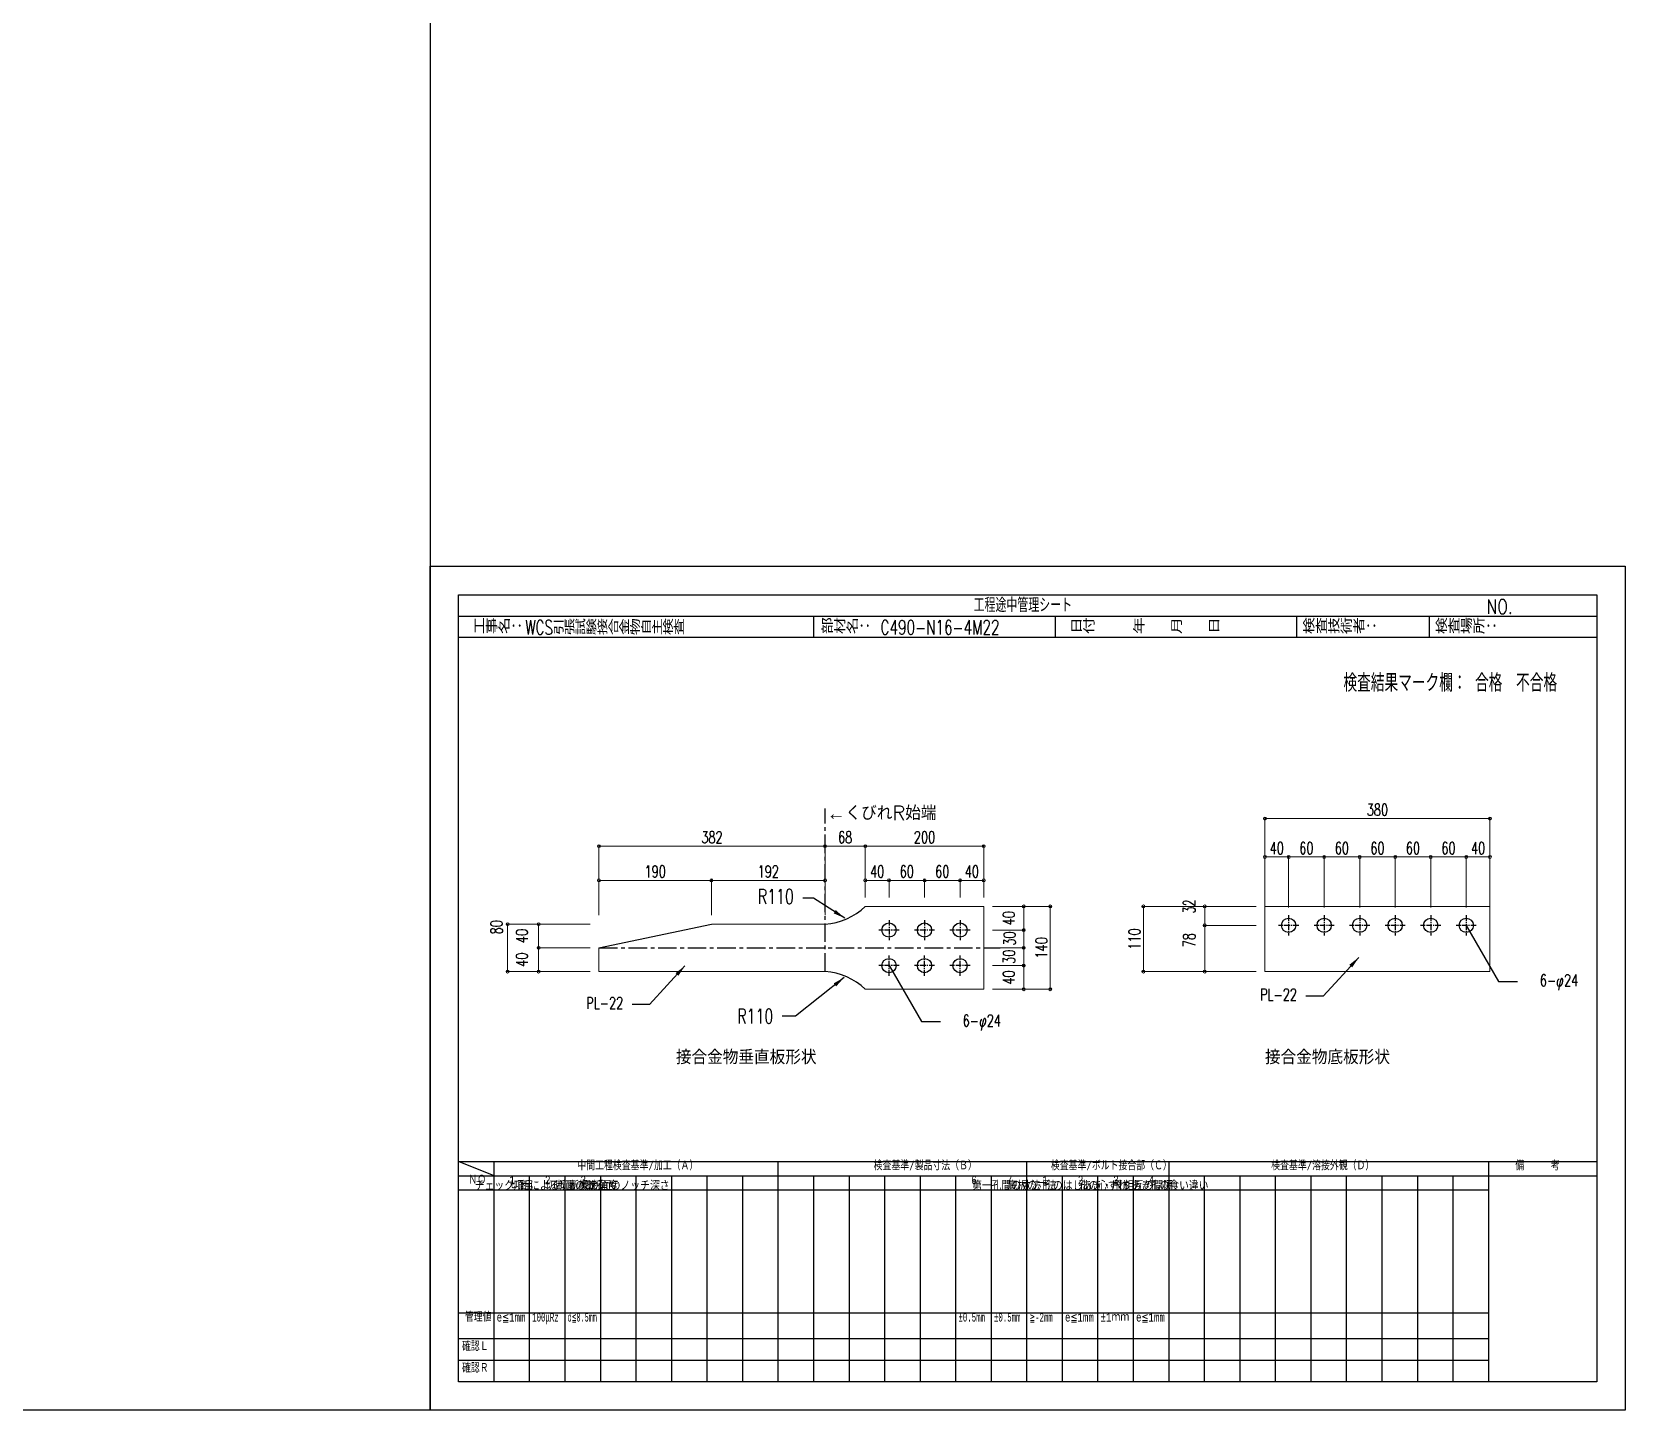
# Model space of a CAD drawing. Header units: millimetres. Extents: x 0 to 29624, y 0 to 14691.
# Drawn here: x 2691 to 5382, y 0 to 2328 of the extents above; entities that cross this region are included whole.
import ezdxf
from ezdxf.enums import TextEntityAlignment as Align

# ---------------------------------------------------------------- set-up
doc = ezdxf.new("R2010")
doc.units = ezdxf.units.MM
doc.header["$LTSCALE"] = 5
doc.linetypes.add('CENTER1', pattern=[10, 6.25, -1.25, 1.25, -1.25])
doc.linetypes.add('JIS_08_50', pattern=[53, 50, -1.125, 0.75, -1.125])
doc.layers.get('0').update_dxf_attribs({"color": 255})
doc.layers.get('DEFPOINTS').update_dxf_attribs({"color": 255})
for name, color, linetype in [('CENTER', 2, 'JIS_08_50'), ('LAYER6', 7, 'Continuous'), ('寸法', 4, 'Continuous'), ('文字', 7, 'Continuous'), ('金物', 142, 'Continuous')]:
    doc.layers.add(name, color=color, linetype=linetype)
doc.styles.add('DLSTANDARD1', font='monotxt.shx', dxfattribs={"width": 0.6, "bigfont": 'extfont'})
doc.styles.add('KANJI', font='simplex.shx', dxfattribs={"width": 0.7, "bigfont": 'extfont2.shx'})
doc.styles.get("Standard").update_dxf_attribs({"font": 'simplex.shx', "width": 0.7, "height": 2.5, "bigfont": '@extfont2.shx'})
doc.styles.add('SUNPOU', font='simplex.shx', dxfattribs={"width": 0.7, "bigfont": 'extfont2.shx'})
doc.styles.add('TATEGAKI', font='txt', dxfattribs={"bigfont": 'bigfont.shx'})
doc.dimstyles.new('コピー(2) - Standard', dxfattribs={"dimtxt": 25, "dimasz": 20, "dimexe": 0.18, "dimexo": 0.0625, "dimgap": 15, "dimtad": 1, "dimdec": 0, "dimzin": 0, "dimdsep": 46, "dimtxsty": 'Standard', "dimblk": 'DOTSMALL', "dimcen": 0.09, "dimadec": 0, "dimazin": 0, "dimtfac": 1, "dimtdec": 0, "dimtofl": 0, "dimtmove": 0, "dimatfit": 3, "dimfxl": 0, "dimtolj": 1, "dimtzin": 0, "dimarcsym": 0})
doc.dimstyles.new('一般寸法-小さめ', dxfattribs={"dimscale": 10, "dimtxt": 2, "dimasz": 0.5, "dimexe": 0.125, "dimexo": 1.5, "dimgap": 0.5, "dimtad": 1, "dimtxsty": 'KANJI', "dimblk": 'ORIGIN', "dimcen": 0, "dimclrd": 256, "dimclre": 256, "dimclrt": 256, "dimadec": 0, "dimazin": 0, "dimtfac": 1, "dimtmove": 2, "dimatfit": 2, "dimfxl": 0, "dimtolj": 2, "dimlwd": 5, "dimlwe": 5, "dimarcsym": 0})

# ---------------------------------------------------------------- blocks, each defined once
blk = doc.blocks.new('_Origin')
at = {"color": 0, "linetype": 'ByBlock', "lineweight": -2}
blk.add_line((0, 0), (-1, 0), dxfattribs=at)
blk.add_circle((0, 0), 0.5, dxfattribs=at)
blk = doc.blocks.new('*D752')
at = {"layer": 'DEFPOINTS', "color": 0}
for p in [(4031, 952.8), (3649, 821), (4031, 821)]:
    blk.add_point(p, dxfattribs=at)
at = {"layer": '寸法', "lineweight": 5}
for p, q in [((3649, 836), (3649, 954)), ((3654, 952.8), (4026, 952.8)), ((4031, 836), (4031, 954))]:
    blk.add_line(p, q, dxfattribs=at)
at = {"layer": '寸法', "lineweight": 5, "xscale": 5, "yscale": 5, "zscale": 5, "rotation": 180}
blk.add_blockref('_Origin', (3649, 952.8), dxfattribs=at)
at = {"layer": '寸法', "lineweight": 5, "xscale": 5, "yscale": 5, "zscale": 5}
blk.add_blockref('_Origin', (4031, 952.8), dxfattribs=at)
at = {"layer": '寸法', "linetype": 'Continuous', "insert": (3840, 967.8), "char_height": 20, "attachment_point": 5, "style": 'KANJI'}
blk.add_mtext('\\A2;382', dxfattribs=at)
blk = doc.blocks.new('*D753')
at = {"layer": 'DEFPOINTS', "color": 0}
for p in [(4031, 952.8), (4099, 852.5), (4031, 821)]:
    blk.add_point(p, dxfattribs=at)
at = {"layer": '寸法', "lineweight": 5}
for p, q in [((4031, 836), (4031, 954)), ((4094, 952.8), (4036, 952.8)), ((4099, 867.5), (4099, 954))]:
    blk.add_line(p, q, dxfattribs=at)
at = {"layer": '寸法', "lineweight": 5, "xscale": 5, "yscale": 5, "zscale": 5, "rotation": 180}
blk.add_blockref('_Origin', (4031, 952.8), dxfattribs=at)
at = {"layer": '寸法', "lineweight": 5, "xscale": 5, "yscale": 5, "zscale": 5}
blk.add_blockref('_Origin', (4099, 952.8), dxfattribs=at)
at = {"layer": '寸法', "linetype": 'Continuous', "insert": (4065, 967.8), "char_height": 20, "attachment_point": 5, "style": 'KANJI'}
blk.add_mtext('\\A2;68', dxfattribs=at)
blk = doc.blocks.new('*D754')
at = {"layer": 'DEFPOINTS', "color": 0}
for p in [(4299, 851), (4411.4, 851), (4299, 711)]:
    blk.add_point(p, dxfattribs=at)
at = {"layer": '寸法', "lineweight": 5}
for p, q in [((4314, 851), (4412.7, 851)), ((4411.4, 716), (4411.4, 846)), ((4314, 711), (4412.7, 711))]:
    blk.add_line(p, q, dxfattribs=at)
at = {"layer": '寸法', "lineweight": 5, "xscale": 5, "yscale": 5, "zscale": 5}
for p, rotation in [((4411.4, 851), 90), ((4411.4, 711), 270)]:
    blk.add_blockref('_Origin', p, dxfattribs=dict(at, rotation=rotation))
at = {"layer": '寸法', "linetype": 'Continuous', "insert": (4396.4, 781), "char_height": 20, "attachment_point": 5, "rotation": 90, "style": 'KANJI'}
blk.add_mtext('\\A2;140', dxfattribs=at)
blk = doc.blocks.new('*D755')
at = {"layer": 'DEFPOINTS', "color": 0}
for p in [(3494.8, 821), (3649, 821), (3649, 741)]:
    blk.add_point(p, dxfattribs=at)
at = {"layer": '寸法', "lineweight": 5}
for p, q in [((3634, 821), (3493.5, 821)), ((3494.8, 746), (3494.8, 816)), ((3634, 741), (3493.5, 741))]:
    blk.add_line(p, q, dxfattribs=at)
at = {"layer": '寸法', "lineweight": 5, "xscale": 5, "yscale": 5, "zscale": 5}
for p, rotation in [((3494.8, 821), 90), ((3494.8, 741), 270)]:
    blk.add_blockref('_Origin', p, dxfattribs=dict(at, rotation=rotation))
at = {"layer": '寸法', "linetype": 'Continuous', "insert": (3475.9, 815.8), "char_height": 20, "attachment_point": 5, "rotation": 90, "style": 'KANJI'}
blk.add_mtext('\\A2;80', dxfattribs=at)
blk = doc.blocks.new('*D756')
at = {"layer": 'DEFPOINTS', "color": 0}
for p in [(4299, 952.8), (4099, 852.5), (4299, 851)]:
    blk.add_point(p, dxfattribs=at)
at = {"layer": '寸法', "lineweight": 5}
for p, q in [((4099, 867.5), (4099, 954)), ((4104, 952.8), (4294, 952.8)), ((4299, 866), (4299, 954))]:
    blk.add_line(p, q, dxfattribs=at)
at = {"layer": '寸法', "lineweight": 5, "xscale": 5, "yscale": 5, "zscale": 5, "rotation": 180}
blk.add_blockref('_Origin', (4099, 952.8), dxfattribs=at)
at = {"layer": '寸法', "lineweight": 5, "xscale": 5, "yscale": 5, "zscale": 5}
blk.add_blockref('_Origin', (4299, 952.8), dxfattribs=at)
at = {"layer": '寸法', "linetype": 'Continuous', "insert": (4199, 967.8), "char_height": 20, "attachment_point": 5, "style": 'KANJI'}
blk.add_mtext('\\A2;200', dxfattribs=at)
blk = doc.blocks.new('*D757')
at = {"layer": 'DEFPOINTS', "color": 0}
for p in [(4299, 851), (4299, 811), (4366.7, 811)]:
    blk.add_point(p, dxfattribs=at)
at = {"layer": '寸法', "lineweight": 5}
for p, q in [((4314, 851), (4367.9, 851)), ((4366.7, 846), (4366.7, 816)), ((4314, 811), (4367.9, 811))]:
    blk.add_line(p, q, dxfattribs=at)
at = {"layer": '寸法', "lineweight": 5, "xscale": 5, "yscale": 5, "zscale": 5}
for p, rotation in [((4366.7, 851), 90), ((4366.7, 811), 270)]:
    blk.add_blockref('_Origin', p, dxfattribs=dict(at, rotation=rotation))
at = {"layer": '寸法', "linetype": 'Continuous', "insert": (4341.2, 831), "char_height": 20, "attachment_point": 5, "rotation": 90, "style": 'KANJI'}
blk.add_mtext('\\A2;40', dxfattribs=at)
blk = doc.blocks.new('*D758')
at = {"layer": 'DEFPOINTS', "color": 0}
for p in [(4299, 751), (4299, 711), (4366.7, 711)]:
    blk.add_point(p, dxfattribs=at)
at = {"layer": '寸法', "lineweight": 5}
for p, q in [((4314, 751), (4367.9, 751)), ((4366.7, 746), (4366.7, 716)), ((4314, 711), (4367.9, 711))]:
    blk.add_line(p, q, dxfattribs=at)
at = {"layer": '寸法', "lineweight": 5, "xscale": 5, "yscale": 5, "zscale": 5}
for p, rotation in [((4366.7, 751), 90), ((4366.7, 711), 270)]:
    blk.add_blockref('_Origin', p, dxfattribs=dict(at, rotation=rotation))
at = {"layer": '寸法', "linetype": 'Continuous', "insert": (4341.2, 731), "char_height": 20, "attachment_point": 5, "rotation": 90, "style": 'KANJI'}
blk.add_mtext('\\A2;40', dxfattribs=at)
blk = doc.blocks.new('*D759')
at = {"layer": 'DEFPOINTS', "color": 0}
for p in [(3547.2, 781), (3649, 781), (3649, 741)]:
    blk.add_point(p, dxfattribs=at)
at = {"layer": '寸法', "lineweight": 5}
for p, q in [((3634, 781), (3545.9, 781)), ((3547.2, 746), (3547.2, 776)), ((3634, 741), (3545.9, 741))]:
    blk.add_line(p, q, dxfattribs=at)
at = {"layer": '寸法', "lineweight": 5, "xscale": 5, "yscale": 5, "zscale": 5}
for p, rotation in [((3547.2, 781), 90), ((3547.2, 741), 270)]:
    blk.add_blockref('_Origin', p, dxfattribs=dict(at, rotation=rotation))
at = {"layer": '寸法', "linetype": 'Continuous', "insert": (3519, 761), "char_height": 20, "attachment_point": 5, "rotation": 90, "style": 'KANJI'}
blk.add_mtext('\\A2;40', dxfattribs=at)
blk = doc.blocks.new('*D760')
at = {"layer": 'DEFPOINTS', "color": 0}
for p in [(3547.2, 821), (3649, 821), (3649, 781)]:
    blk.add_point(p, dxfattribs=at)
at = {"layer": '寸法', "lineweight": 5}
for p, q in [((3634, 821), (3545.9, 821)), ((3547.2, 786), (3547.2, 816)), ((3634, 781), (3545.9, 781))]:
    blk.add_line(p, q, dxfattribs=at)
at = {"layer": '寸法', "lineweight": 5, "xscale": 5, "yscale": 5, "zscale": 5}
for p, rotation in [((3547.2, 821), 90), ((3547.2, 781), 270)]:
    blk.add_blockref('_Origin', p, dxfattribs=dict(at, rotation=rotation))
at = {"layer": '寸法', "linetype": 'Continuous', "insert": (3519, 801), "char_height": 20, "attachment_point": 5, "rotation": 90, "style": 'KANJI'}
blk.add_mtext('\\A2;40', dxfattribs=at)
blk = doc.blocks.new('_DotSmall')
at = {"color": 0, "linetype": 'ByBlock', "const_width": 0.5}
blk.add_lwpolyline([(-0.0625, 0, 1), (0.0625, 0, 1)], format="xyb", close=True, dxfattribs=at)
blk = doc.blocks.new('*D761')
at = {"layer": 'DEFPOINTS', "color": 0}
for p in [(3839, 895), (3649, 821), (3839, 821)]:
    blk.add_point(p, dxfattribs=at)
at = {"layer": '寸法', "lineweight": 5}
for p, q in [((3649, 836), (3649, 896.3)), ((3654, 895), (3834, 895)), ((3839, 836), (3839, 896.3))]:
    blk.add_line(p, q, dxfattribs=at)
at = {"layer": '寸法', "lineweight": 5, "xscale": 5, "yscale": 5, "zscale": 5, "rotation": 180}
blk.add_blockref('_Origin', (3649, 895), dxfattribs=at)
at = {"layer": '寸法', "lineweight": 5, "xscale": 5, "yscale": 5, "zscale": 5}
blk.add_blockref('_Origin', (3839, 895), dxfattribs=at)
at = {"layer": '寸法', "linetype": 'Continuous', "insert": (3744, 910), "char_height": 20, "attachment_point": 5, "style": 'KANJI'}
blk.add_mtext('\\A2;190', dxfattribs=at)
blk = doc.blocks.new('*D762')
at = {"layer": 'DEFPOINTS', "color": 0}
for p in [(4031, 895), (3839, 821), (4031, 821)]:
    blk.add_point(p, dxfattribs=at)
at = {"layer": '寸法', "lineweight": 5}
for p, q in [((3839, 836), (3839, 896.3)), ((3844, 895), (4026, 895)), ((4031, 836), (4031, 896.3))]:
    blk.add_line(p, q, dxfattribs=at)
at = {"layer": '寸法', "lineweight": 5, "xscale": 5, "yscale": 5, "zscale": 5, "rotation": 180}
blk.add_blockref('_Origin', (3839, 895), dxfattribs=at)
at = {"layer": '寸法', "lineweight": 5, "xscale": 5, "yscale": 5, "zscale": 5}
blk.add_blockref('_Origin', (4031, 895), dxfattribs=at)
at = {"layer": '寸法', "linetype": 'Continuous', "insert": (3935, 910), "char_height": 20, "attachment_point": 5, "style": 'KANJI'}
blk.add_mtext('\\A2;192', dxfattribs=at)
blk = doc.blocks.new('*D763')
at = {"layer": 'DEFPOINTS', "color": 0}
for p in [(4139, 895), (4099, 851), (4139, 851)]:
    blk.add_point(p, dxfattribs=at)
at = {"layer": '寸法', "lineweight": 5}
for p, q in [((4099, 866), (4099, 896.3)), ((4104, 895), (4134, 895)), ((4139, 866), (4139, 896.3))]:
    blk.add_line(p, q, dxfattribs=at)
at = {"layer": '寸法', "lineweight": 5, "xscale": 5, "yscale": 5, "zscale": 5, "rotation": 180}
blk.add_blockref('_Origin', (4099, 895), dxfattribs=at)
at = {"layer": '寸法', "lineweight": 5, "xscale": 5, "yscale": 5, "zscale": 5}
blk.add_blockref('_Origin', (4139, 895), dxfattribs=at)
at = {"layer": '寸法', "linetype": 'Continuous', "insert": (4119, 910), "char_height": 20, "attachment_point": 5, "style": 'KANJI'}
blk.add_mtext('\\A2;40', dxfattribs=at)
blk = doc.blocks.new('*D764')
at = {"layer": 'DEFPOINTS', "color": 0}
for p in [(4259, 895), (4199, 851), (4259, 851)]:
    blk.add_point(p, dxfattribs=at)
at = {"layer": '寸法', "lineweight": 5}
for p, q in [((4199, 866), (4199, 896.3)), ((4204, 895), (4254, 895)), ((4259, 866), (4259, 896.3))]:
    blk.add_line(p, q, dxfattribs=at)
at = {"layer": '寸法', "lineweight": 5, "xscale": 5, "yscale": 5, "zscale": 5, "rotation": 180}
blk.add_blockref('_Origin', (4199, 895), dxfattribs=at)
at = {"layer": '寸法', "lineweight": 5, "xscale": 5, "yscale": 5, "zscale": 5}
blk.add_blockref('_Origin', (4259, 895), dxfattribs=at)
at = {"layer": '寸法', "linetype": 'Continuous', "insert": (4229, 910), "char_height": 20, "attachment_point": 5, "style": 'KANJI'}
blk.add_mtext('\\A2;60', dxfattribs=at)
blk = doc.blocks.new('*D765')
at = {"layer": 'DEFPOINTS', "color": 0}
for p in [(4199, 895), (4139, 851), (4199, 851)]:
    blk.add_point(p, dxfattribs=at)
at = {"layer": '寸法', "lineweight": 5}
for p, q in [((4139, 866), (4139, 896.3)), ((4144, 895), (4194, 895)), ((4199, 866), (4199, 896.3))]:
    blk.add_line(p, q, dxfattribs=at)
at = {"layer": '寸法', "lineweight": 5, "xscale": 5, "yscale": 5, "zscale": 5, "rotation": 180}
blk.add_blockref('_Origin', (4139, 895), dxfattribs=at)
at = {"layer": '寸法', "lineweight": 5, "xscale": 5, "yscale": 5, "zscale": 5}
blk.add_blockref('_Origin', (4199, 895), dxfattribs=at)
at = {"layer": '寸法', "linetype": 'Continuous', "insert": (4169, 910), "char_height": 20, "attachment_point": 5, "style": 'KANJI'}
blk.add_mtext('\\A2;60', dxfattribs=at)
blk = doc.blocks.new('*D766')
at = {"layer": 'DEFPOINTS', "color": 0}
for p in [(4299, 895), (4259, 851), (4299, 851)]:
    blk.add_point(p, dxfattribs=at)
at = {"layer": '寸法', "lineweight": 5}
for p, q in [((4259, 866), (4259, 896.3)), ((4264, 895), (4294, 895)), ((4299, 866), (4299, 896.3))]:
    blk.add_line(p, q, dxfattribs=at)
at = {"layer": '寸法', "lineweight": 5, "xscale": 5, "yscale": 5, "zscale": 5, "rotation": 180}
blk.add_blockref('_Origin', (4259, 895), dxfattribs=at)
at = {"layer": '寸法', "lineweight": 5, "xscale": 5, "yscale": 5, "zscale": 5}
blk.add_blockref('_Origin', (4299, 895), dxfattribs=at)
at = {"layer": '寸法', "linetype": 'Continuous', "insert": (4279, 910), "char_height": 20, "attachment_point": 5, "style": 'KANJI'}
blk.add_mtext('\\A2;40', dxfattribs=at)
blk = doc.blocks.new('*D767')
at = {"layer": 'DEFPOINTS', "color": 0}
for p in [(4299, 811), (4299, 781), (4366.7, 781)]:
    blk.add_point(p, dxfattribs=at)
at = {"layer": '寸法', "lineweight": 5}
for p, q in [((4314, 811), (4367.9, 811)), ((4314, 781), (4367.9, 781)), ((4366.7, 806), (4366.7, 786))]:
    blk.add_line(p, q, dxfattribs=at)
at = {"layer": '寸法', "lineweight": 5, "xscale": 5, "yscale": 5, "zscale": 5}
for p, rotation in [((4366.7, 811), 90), ((4366.7, 781), 270)]:
    blk.add_blockref('_Origin', p, dxfattribs=dict(at, rotation=rotation))
at = {"layer": '寸法', "linetype": 'Continuous', "insert": (4342.7, 796.8), "char_height": 20, "attachment_point": 5, "rotation": 90, "style": 'KANJI'}
blk.add_mtext('\\A2;30', dxfattribs=at)
blk = doc.blocks.new('*D768')
at = {"layer": 'DEFPOINTS', "color": 0}
for p in [(4568.6, 851), (4774, 851), (4774, 741)]:
    blk.add_point(p, dxfattribs=at)
at = {"layer": '寸法', "lineweight": 5}
for p, q in [((4759, 851), (4567.3, 851)), ((4568.6, 746), (4568.6, 846)), ((4759, 741), (4567.3, 741))]:
    blk.add_line(p, q, dxfattribs=at)
at = {"layer": '寸法', "lineweight": 5, "xscale": 5, "yscale": 5, "zscale": 5}
for p, rotation in [((4568.6, 851), 90), ((4568.6, 741), 270)]:
    blk.add_blockref('_Origin', p, dxfattribs=dict(at, rotation=rotation))
at = {"layer": '寸法', "linetype": 'Continuous', "insert": (4553.6, 796), "char_height": 20, "attachment_point": 5, "rotation": 90, "style": 'KANJI'}
blk.add_mtext('\\A2;110', dxfattribs=at)
blk = doc.blocks.new('*D769')
at = {"layer": 'DEFPOINTS', "color": 0}
for p in [(4672.2, 851), (4774, 851), (4774, 819)]:
    blk.add_point(p, dxfattribs=at)
at = {"layer": '寸法', "lineweight": 5}
for p, q in [((4759, 851), (4670.9, 851)), ((4672.2, 824), (4672.2, 846)), ((4759, 819), (4670.9, 819))]:
    blk.add_line(p, q, dxfattribs=at)
at = {"layer": '寸法', "lineweight": 5, "xscale": 5, "yscale": 5, "zscale": 5}
for p, rotation in [((4672.2, 851), 90), ((4672.2, 819), 270)]:
    blk.add_blockref('_Origin', p, dxfattribs=dict(at, rotation=rotation))
at = {"layer": '寸法', "linetype": 'Continuous', "insert": (4645.9, 851), "char_height": 20, "attachment_point": 5, "rotation": 90, "style": 'KANJI'}
blk.add_mtext('\\A2;32', dxfattribs=at)
blk = doc.blocks.new('*D770')
at = {"layer": 'DEFPOINTS', "color": 0}
for p in [(4774, 819), (4672.2, 741), (4774, 741)]:
    blk.add_point(p, dxfattribs=at)
at = {"layer": '寸法', "lineweight": 5}
for p, q in [((4759, 819), (4670.9, 819)), ((4672.2, 814), (4672.2, 746)), ((4759, 741), (4670.9, 741))]:
    blk.add_line(p, q, dxfattribs=at)
at = {"layer": '寸法', "lineweight": 5, "xscale": 5, "yscale": 5, "zscale": 5}
for p, rotation in [((4672.2, 819), 90), ((4672.2, 741), 270)]:
    blk.add_blockref('_Origin', p, dxfattribs=dict(at, rotation=rotation))
at = {"layer": '寸法', "linetype": 'Continuous', "insert": (4645.9, 794), "char_height": 20, "attachment_point": 5, "rotation": 90, "style": 'KANJI'}
blk.add_mtext('\\A2;78', dxfattribs=at)
blk = doc.blocks.new('*D771')
at = {"layer": 'DEFPOINTS', "color": 0}
for p in [(4814, 934.5), (4774, 834), (4814, 834)]:
    blk.add_point(p, dxfattribs=at)
at = {"layer": '寸法', "linetype": 'Continuous', "lineweight": 5}
for p, q in [((4774, 849), (4774, 935.7)), ((4779, 934.5), (4809, 934.5)), ((4814, 849), (4814, 935.7))]:
    blk.add_line(p, q, dxfattribs=at)
at = {"layer": '寸法', "lineweight": 5, "xscale": 5, "yscale": 5, "zscale": 5, "rotation": 180}
blk.add_blockref('_Origin', (4774, 934.5), dxfattribs=at)
at = {"layer": '寸法', "lineweight": 5, "xscale": 5, "yscale": 5, "zscale": 5}
blk.add_blockref('_Origin', (4814, 934.5), dxfattribs=at)
at = {"layer": '寸法', "linetype": 'Continuous', "insert": (4794, 949.5), "char_height": 20, "attachment_point": 5, "style": 'KANJI'}
blk.add_mtext('\\A2;40', dxfattribs=at)
blk = doc.blocks.new('*D772')
at = {"layer": 'DEFPOINTS', "color": 0}
for p in [(4874, 934.5), (4814, 834), (4874, 834)]:
    blk.add_point(p, dxfattribs=at)
at = {"layer": '寸法', "linetype": 'Continuous', "lineweight": 5}
for p, q in [((4814, 849), (4814, 935.7)), ((4819, 934.5), (4869, 934.5)), ((4874, 849), (4874, 935.7))]:
    blk.add_line(p, q, dxfattribs=at)
at = {"layer": '寸法', "lineweight": 5, "xscale": 5, "yscale": 5, "zscale": 5, "rotation": 180}
blk.add_blockref('_Origin', (4814, 934.5), dxfattribs=at)
at = {"layer": '寸法', "lineweight": 5, "xscale": 5, "yscale": 5, "zscale": 5}
blk.add_blockref('_Origin', (4874, 934.5), dxfattribs=at)
at = {"layer": '寸法', "linetype": 'Continuous', "insert": (4844, 949.5), "char_height": 20, "attachment_point": 5, "style": 'KANJI'}
blk.add_mtext('\\A2;60', dxfattribs=at)
blk = doc.blocks.new('*D773')
at = {"layer": 'DEFPOINTS', "color": 0}
for p in [(4934, 934.5), (4874, 834), (4934, 834)]:
    blk.add_point(p, dxfattribs=at)
at = {"layer": '寸法', "linetype": 'Continuous', "lineweight": 5}
for p, q in [((4874, 849), (4874, 935.7)), ((4879, 934.5), (4929, 934.5)), ((4934, 849), (4934, 935.7))]:
    blk.add_line(p, q, dxfattribs=at)
at = {"layer": '寸法', "lineweight": 5, "xscale": 5, "yscale": 5, "zscale": 5, "rotation": 180}
blk.add_blockref('_Origin', (4874, 934.5), dxfattribs=at)
at = {"layer": '寸法', "lineweight": 5, "xscale": 5, "yscale": 5, "zscale": 5}
blk.add_blockref('_Origin', (4934, 934.5), dxfattribs=at)
at = {"layer": '寸法', "linetype": 'Continuous', "insert": (4904, 949.5), "char_height": 20, "attachment_point": 5, "style": 'KANJI'}
blk.add_mtext('\\A2;60', dxfattribs=at)
blk = doc.blocks.new('*D774')
at = {"layer": 'DEFPOINTS', "color": 0}
for p in [(4994, 934.5), (4934, 834), (4994, 834)]:
    blk.add_point(p, dxfattribs=at)
at = {"layer": '寸法', "linetype": 'Continuous', "lineweight": 5}
for p, q in [((4934, 849), (4934, 935.7)), ((4939, 934.5), (4989, 934.5)), ((4994, 849), (4994, 935.7))]:
    blk.add_line(p, q, dxfattribs=at)
at = {"layer": '寸法', "lineweight": 5, "xscale": 5, "yscale": 5, "zscale": 5, "rotation": 180}
blk.add_blockref('_Origin', (4934, 934.5), dxfattribs=at)
at = {"layer": '寸法', "lineweight": 5, "xscale": 5, "yscale": 5, "zscale": 5}
blk.add_blockref('_Origin', (4994, 934.5), dxfattribs=at)
at = {"layer": '寸法', "linetype": 'Continuous', "insert": (4964, 949.5), "char_height": 20, "attachment_point": 5, "style": 'KANJI'}
blk.add_mtext('\\A2;60', dxfattribs=at)
blk = doc.blocks.new('*D775')
at = {"layer": 'DEFPOINTS', "color": 0}
for p in [(5054, 934.5), (4994, 834), (5054, 834)]:
    blk.add_point(p, dxfattribs=at)
at = {"layer": '寸法', "linetype": 'Continuous', "lineweight": 5}
for p, q in [((4994, 849), (4994, 935.7)), ((4999, 934.5), (5049, 934.5)), ((5054, 849), (5054, 935.7))]:
    blk.add_line(p, q, dxfattribs=at)
at = {"layer": '寸法', "lineweight": 5, "xscale": 5, "yscale": 5, "zscale": 5, "rotation": 180}
blk.add_blockref('_Origin', (4994, 934.5), dxfattribs=at)
at = {"layer": '寸法', "lineweight": 5, "xscale": 5, "yscale": 5, "zscale": 5}
blk.add_blockref('_Origin', (5054, 934.5), dxfattribs=at)
at = {"layer": '寸法', "linetype": 'Continuous', "insert": (5024, 949.5), "char_height": 20, "attachment_point": 5, "style": 'KANJI'}
blk.add_mtext('\\A2;60', dxfattribs=at)
blk = doc.blocks.new('*D776')
at = {"layer": 'DEFPOINTS', "color": 0}
for p in [(5114, 934.5), (5054, 834), (5114, 834)]:
    blk.add_point(p, dxfattribs=at)
at = {"layer": '寸法', "linetype": 'Continuous', "lineweight": 5}
for p, q in [((5054, 849), (5054, 935.7)), ((5059, 934.5), (5109, 934.5)), ((5114, 849), (5114, 935.7))]:
    blk.add_line(p, q, dxfattribs=at)
at = {"layer": '寸法', "lineweight": 5, "xscale": 5, "yscale": 5, "zscale": 5, "rotation": 180}
blk.add_blockref('_Origin', (5054, 934.5), dxfattribs=at)
at = {"layer": '寸法', "lineweight": 5, "xscale": 5, "yscale": 5, "zscale": 5}
blk.add_blockref('_Origin', (5114, 934.5), dxfattribs=at)
at = {"layer": '寸法', "linetype": 'Continuous', "insert": (5084, 949.5), "char_height": 20, "attachment_point": 5, "style": 'KANJI'}
blk.add_mtext('\\A2;60', dxfattribs=at)
blk = doc.blocks.new('*D777')
at = {"layer": 'DEFPOINTS', "color": 0}
for p in [(5154, 934.5), (5114, 834), (5154, 834)]:
    blk.add_point(p, dxfattribs=at)
at = {"layer": '寸法', "linetype": 'Continuous', "lineweight": 5}
for p, q in [((5114, 849), (5114, 935.7)), ((5119, 934.5), (5149, 934.5)), ((5154, 849), (5154, 935.7))]:
    blk.add_line(p, q, dxfattribs=at)
at = {"layer": '寸法', "lineweight": 5, "xscale": 5, "yscale": 5, "zscale": 5, "rotation": 180}
blk.add_blockref('_Origin', (5114, 934.5), dxfattribs=at)
at = {"layer": '寸法', "lineweight": 5, "xscale": 5, "yscale": 5, "zscale": 5}
blk.add_blockref('_Origin', (5154, 934.5), dxfattribs=at)
at = {"layer": '寸法', "linetype": 'Continuous', "insert": (5134, 949.5), "char_height": 20, "attachment_point": 5, "style": 'KANJI'}
blk.add_mtext('\\A2;40', dxfattribs=at)
blk = doc.blocks.new('*D778')
at = {"layer": 'DEFPOINTS', "color": 0}
for p in [(5154, 999.4), (4774, 834), (5154, 834)]:
    blk.add_point(p, dxfattribs=at)
at = {"layer": '寸法', "linetype": 'Continuous', "lineweight": 5}
for p, q in [((4774, 849), (4774, 1000.6)), ((4779, 999.4), (5149, 999.4)), ((5154, 849), (5154, 1000.6))]:
    blk.add_line(p, q, dxfattribs=at)
at = {"layer": '寸法', "lineweight": 5, "xscale": 5, "yscale": 5, "zscale": 5, "rotation": 180}
blk.add_blockref('_Origin', (4774, 999.4), dxfattribs=at)
at = {"layer": '寸法', "lineweight": 5, "xscale": 5, "yscale": 5, "zscale": 5}
blk.add_blockref('_Origin', (5154, 999.4), dxfattribs=at)
at = {"layer": '寸法', "linetype": 'Continuous', "insert": (4964, 1014.4), "char_height": 20, "attachment_point": 5, "style": 'KANJI'}
blk.add_mtext('\\A2;380', dxfattribs=at)
blk = doc.blocks.new('*D779')
at = {"layer": 'DEFPOINTS', "color": 0}
for p in [(4299, 781), (4299, 751), (4366.7, 751)]:
    blk.add_point(p, dxfattribs=at)
at = {"layer": '寸法', "lineweight": 5}
for p, q in [((4314, 781), (4367.9, 781)), ((4366.7, 776), (4366.7, 756)), ((4314, 751), (4367.9, 751))]:
    blk.add_line(p, q, dxfattribs=at)
at = {"layer": '寸法', "lineweight": 5, "xscale": 5, "yscale": 5, "zscale": 5}
for p, rotation in [((4366.7, 781), 90), ((4366.7, 751), 270)]:
    blk.add_blockref('_Origin', p, dxfattribs=dict(at, rotation=rotation))
at = {"layer": '寸法', "linetype": 'Continuous', "insert": (4341.7, 766), "char_height": 20, "attachment_point": 5, "rotation": 90, "style": 'KANJI'}
blk.add_mtext('\\A2;30', dxfattribs=at)

msp = doc.modelspace()

# ---------------------------------------------------------------- linework, layer by layer
at = {"linetype": 'Continuous', "lineweight": -3}
for p, q in [((3412, 1341.6), (5334.4, 1341.6)), ((4012, 1305.6), (4012, 1341.6)), ((4420, 1305.6), (4420, 1341.6)), ((4828, 1305.6), (4828, 1341.6)), ((5051.981, 1305.6), (5051.981, 1341.6)), ((3412, 1305.6), (5334.4, 1305.6)), ((3412, 420), (5334.4, 420)), ((3412, 396), (5334.4, 396)), ((3412, 372), (5152, 372)), ((3412, 164.226), (5152, 164.226)), ((3412, 121.161), (5152, 121.161)), ((3412, 84.581), (5152, 84.581))]:
    msp.add_line(p, q, dxfattribs=at)
for points in [[(0, 2376), (3364, 2376), (3364, 0), (0, 0)], [(3364, 1425.6), (5382.4, 1425.6), (5382.4, 0), (3364, 0)], [(3412, 1377.6), (5334.4, 1377.6), (5334.4, 48), (3412, 48)]]:
    msp.add_lwpolyline(points, close=True, dxfattribs=at)
at = {"layer": 'CENTER', "linetype": 'CENTER1'}
for p, q in [((4031, 741), (4031, 1016.489)), ((3649, 781), (4326.654, 781))]:
    msp.add_line(p, q, dxfattribs=at)
at = {"layer": '寸法', "linetype": 'CENTER1', "ltscale": 0.3}
for p, q in [((4814, 836), (4814, 802)), ((4874, 836), (4874, 802)), ((4934, 836), (4934, 802)), ((4994, 836), (4994, 802)), ((5054, 836), (5054, 802)), ((5114, 836), (5114, 802)), ((4156, 811), (4122, 811)), ((4139, 828), (4139, 794)), ((4216, 811), (4182, 811)), ((4199, 828), (4199, 794)), ((4276, 811), (4242, 811)), ((4259, 828), (4259, 794)), ((4831, 819), (4797, 819)), ((4891, 819), (4857, 819)), ((4951, 819), (4917, 819)), ((5011, 819), (4977, 819)), ((5071, 819), (5037, 819)), ((5131, 819), (5097, 819)), ((4139, 734), (4139, 768)), ((4199, 734), (4199, 768)), ((4259, 734), (4259, 768)), ((4156, 751), (4122, 751)), ((4216, 751), (4182, 751)), ((4276, 751), (4242, 751))]:
    msp.add_line(p, q, dxfattribs=at)
at = {"layer": '寸法'}
for p, q in [((5114, 819), (5168.644, 724.354)), ((4139, 751), (4193.644, 656.354)), ((5168.644, 724.354), (5200.791, 724.354)), ((4193.644, 656.354), (4225.791, 656.354))]:
    msp.add_line(p, q, dxfattribs=at)
at = {"layer": '寸法', "linetype": 'Continuous'}
for p, q in [((3472, 396), (3412, 420)), ((3472, 48), (3472, 420)), ((3952, 48), (3952, 420)), ((4372, 48), (4372, 420)), ((4612, 48), (4612, 420)), ((5152, 48), (5152, 420)), ((3532, 48), (3532, 396)), ((3592, 48), (3592, 396)), ((3652, 48), (3652, 396)), ((3712, 48), (3712, 396)), ((3772, 48), (3772, 396)), ((3832, 48), (3832, 396)), ((3892, 48), (3892, 396)), ((4012, 48), (4012, 396)), ((4072, 48), (4072, 396)), ((4132, 48), (4132, 396)), ((4192, 48), (4192, 396)), ((4252, 48), (4252, 396)), ((4312, 48), (4312, 396)), ((4432, 48), (4432, 396)), ((4492, 48), (4492, 396)), ((4552, 48), (4552, 396)), ((4672, 48), (4672, 396)), ((4732, 48), (4732, 396)), ((4792, 48), (4792, 396)), ((4852, 48), (4852, 396)), ((4912, 48), (4912, 396)), ((4972, 48), (4972, 396)), ((5032, 48), (5032, 396)), ((5092, 48), (5092, 396))]:
    msp.add_line(p, q, dxfattribs=at)
at = {"layer": '金物', "lineweight": 18}
for p, q in [((4299, 851), (4099, 851)), ((4299, 711), (4299, 851)), ((4774, 741), (4774, 851)), ((4774, 851), (5154, 851)), ((5154, 851), (5154, 741)), ((4031, 821), (3839, 821)), ((3649, 781), (3649, 741)), ((4031, 741), (3649, 741)), ((5154, 741), (4774, 741)), ((4299, 711), (4099, 711))]:
    msp.add_line(p, q, dxfattribs=at)
at = {"layer": '金物'}
msp.add_line((3649, 781), (3839, 821), dxfattribs=at)
at = {"layer": '金物', "ltscale": 2.5}
for centre in [(4139, 811), (4199, 811), (4259, 811), (4814, 819), (4874, 819), (4934, 819), (4994, 819), (5054, 819), (5114, 819), (4139, 751), (4199, 751), (4259, 751)]:
    msp.add_circle(centre, 12, dxfattribs=at)
at = {"layer": '金物', "ltscale": 2}
for centre, start, end in [((4023.21, 930.724), 274.060941, 313.550946), ((4023.21, 631.276), 46.449054, 85.939059)]:
    msp.add_arc(centre, 110, start, end, dxfattribs=at)

# ---------------------------------------------------------------- texts
at = {"layer": 'LAYER6', "color": 0, "linetype": 'Continuous', "lineweight": -3, "style": 'SUNPOU', "width": 0.7}
for s, height, p in [('工程途中管理シート', 24, (4281.897, 1348.156)), ('検査結果マーク欄： 合格\u3000不合格', 30, (4906.607, 1213.678))]:
    msp.add_text(s, height=height, dxfattribs=at).set_placement(p)
at = {"layer": 'LAYER6', "color": 0, "linetype": 'Continuous', "lineweight": -3, "width": 0.8}
for s, p in [('NO.', (5148.273, 1345.325)), ('工事名：', (3436.005, 1312.156)), ('部材名：', (4023.9, 1312.156)), ('日付\u3000\u3000\u3000年\u3000\u3000月\u3000\u3000日', (4444.732, 1312.156)), ('検査技術者：', (4837.446, 1312.156)), ('検査場所：', (5061.427, 1312.156))]:
    msp.add_text(s, height=24, dxfattribs=at).set_placement(p)
at = {"layer": 'LAYER6', "color": 0, "linetype": 'Continuous', "lineweight": -3, "char_height": 24, "attachment_point": 1}
for s, insert, width in [('WCS引張試験接合金物自主検査', (3524.715, 1334.459), 554.57968), ('C490-N16-4M22 ', (4124.715, 1334.459), 261.15579)]:
    msp.add_mtext(s, dxfattribs=dict(at, insert=insert, width=width))
at = {"layer": '寸法', "ltscale": 4, "style": 'SUNPOU'}
msp.add_text('←くびれR始端', height=24, dxfattribs=at).set_placement((4034.139, 996.833))
for s, p in [('接合金物垂直板形状', (3779, 584.293)), ('接合金物底板形状', (4774, 584.293))]:
    msp.add_text(s, height=24, rotation=360, dxfattribs=at).set_placement(p)
at = {"layer": '寸法', "width": 98.97993}
for s, insert, char_height, attachment_point in [('\\A1;R110', (3978.219, 855.326), 25, 9), ('6-φ24', (5303.178, 736.078), 20, 3), ('{PL-22}', (4828.172, 711.922), 20, 3), ('{PL-22}', (3690.047, 697.731), 20, 3), ('R110', (3943.461, 677.928), 25, 3), ('6-φ24', (4328.178, 668.078), 20, 3)]:
    msp.add_mtext(s, dxfattribs=dict(at, insert=insert, char_height=char_height, attachment_point=attachment_point))
at = {"layer": '文字', "color": 0, "linetype": 'Continuous', "ltscale": 6, "style": 'DLSTANDARD1'}
for s, width, p in [('中間工程検査基準/加工（Ａ）', 0.74375, (3612.668, 401.145)), ('検査基準/製品寸法（Ｂ）', 0.74375, (4113.137, 401.145)), ('検査基準/ボルト接合部（Ｃ）', 0.74375, (4412.434, 401.145)), ('検査基準/溶接外観（Ｄ）', 0.74375, (4784.463, 401.145)), ('備\u3000\u3000\u3000考', 0.74375, (5197.009, 401.145)), ('ＮＯ', 0.74375, (3428.478, 377.145)), ('1', 0.74375, (3497.924, 377.145)), ('2', 0.74375, (3557.924, 377.145)), ('3', 0.74375, (3617.924, 377.145)), ('6', 0.74375, (4277.924, 377.145)), ('7', 0.74375, (4337.924, 377.145)), ('1', 0.74375, (4397.924, 377.145)), ('2', 0.74375, (4457.924, 377.145)), ('3', 0.74375, (4517.924, 377.145)), ('4', 0.74375, (4577.924, 377.145)), ('管理値', 0.74375, (3422.589, 145.37)), ('e≦1mm', 0.74375, (3476.256, 145.37)), ('100μRz', 0.6, (3536.256, 145.37)), ('d≦0.5mm', 0.5, (3596.256, 145.37)), ('±0.5mm', 0.6, (4256.256, 145.37)), ('±0.5mm', 0.6, (4316.256, 145.37)), ('≧-2mm', 0.6, (4376.256, 145.37)), ('e≦1mm', 0.74375, (4436.256, 145.37)), ('±1ｍｍ', 0.74375, (4496.256, 145.37)), ('e≦1mm', 0.74375, (4556.256, 145.37)), ('確認Ｌ', 0.74375, (3417.713, 95.756)), ('確認Ｒ', 0.74375, (3417.713, 59.175))]:
    msp.add_text(s, height=14.4, dxfattribs=dict(at, width=width)).set_placement(p, align=Align.BOTTOM_LEFT)
at = {"layer": '文字', "color": 0, "linetype": 'Continuous', "ltscale": 6, "style": 'TATEGAKI'}
for s, p in [('チェック項目', (3439.286, 367.004)), ('切断による切断縁の角度', (3499.286, 367.004)), ('切断面のあらさ', (3559.286, 367.004)), ('切断面のノッチ深さ', (3619.286, 367.004)), ('第一孔間の寸法', (4279.286, 367.004)), ('底板の寸法', (4339.286, 367.004)), ('孔のはしあき・へりあき', (4399.286, 367.004)), ('孔の心ずれ', (4459.286, 367.004)), ('孔相互の間隔', (4519.286, 367.004)), ('孔の食い違い', (4579.286, 367.004))]:
    msp.add_text(s, height=14.4, dxfattribs=at).set_placement(p, align=Align.BOTTOM_LEFT)

# ---------------------------------------------------------------- dimensions: what is measured, and where the dimension line sits
at = {"layer": '寸法', "linetype": 'Continuous'}
for base, p1, p2, picture, middle in [((5154, 999.357), (4774, 834), (5154, 834), '*D778', (4964, 1014.357)), ((4814, 934.479), (4774, 834), (4814, 834), '*D771', (4794, 949.479)), ((4874, 934.479), (4814, 834), (4874, 834), '*D772', (4844, 949.479)), ((4934, 934.479), (4874, 834), (4934, 834), '*D773', (4904, 949.479)), ((4994, 934.479), (4934, 834), (4994, 834), '*D774', (4964, 949.479)), ((5054, 934.479), (4994, 834), (5054, 834), '*D775', (5024, 949.479)), ((5114, 934.479), (5054, 834), (5114, 834), '*D776', (5084, 949.479)), ((5154, 934.479), (5114, 834), (5154, 834), '*D777', (5134, 949.479))]:
    dim = msp.add_linear_dim(base=base, p1=p1, p2=p2, dimstyle='一般寸法-小さめ', dxfattribs=at)
    dim.commit()
    dim.dimension.update_dxf_attribs({"geometry": picture, "text_midpoint": middle})
at = {"layer": '寸法'}
for base, p1, p2, picture, middle in [((4031, 952.795), (3649, 821), (4031, 821), '*D752', (3840, 967.795)), ((4031, 952.795), (4099, 852.5), (4031, 821), '*D753', (4065, 967.795)), ((4299, 952.795), (4099, 852.5), (4299, 851), '*D756', (4199, 967.795)), ((3839, 895.022), (3649, 821), (3839, 821), '*D761', (3744, 910.022)), ((4031, 895.022), (3839, 821), (4031, 821), '*D762', (3935, 910.022)), ((4139, 895.022), (4099, 851), (4139, 851), '*D763', (4119, 910.022)), ((4199, 895.022), (4139, 851), (4199, 851), '*D765', (4169, 910.022)), ((4259, 895.022), (4199, 851), (4259, 851), '*D764', (4229, 910.022)), ((4299, 895.022), (4259, 851), (4299, 851), '*D766', (4279, 910.022))]:
    dim = msp.add_linear_dim(base=base, p1=p1, p2=p2, dimstyle='一般寸法-小さめ', dxfattribs=at)
    dim.commit()
    dim.dimension.update_dxf_attribs({"geometry": picture, "text_midpoint": middle})
for base, p1, p2, angle, picture, middle in [((4672.192, 851), (4774, 819), (4774, 851), 90, '*D769', (4645.942, 851)), ((4366.654, 811), (4299, 851), (4299, 811), 90, '*D757', (4341.248, 831)), ((3494.766, 821), (3649, 741), (3649, 821), 270, '*D755', (3475.862, 815.768)), ((3547.192, 821), (3649, 781), (3649, 821), 270, '*D760', (3519.037, 801)), ((4366.654, 781), (4299, 811), (4299, 781), 90, '*D767', (4342.695, 796.794)), ((4672.192, 741), (4774, 819), (4774, 741), 90, '*D770', (4645.942, 794)), ((3547.192, 781), (3649, 741), (3649, 781), 270, '*D759', (3519.037, 761)), ((4366.654, 751), (4299, 781), (4299, 751), 90, '*D779', (4341.739, 765.974)), ((4366.654, 711), (4299, 751), (4299, 711), 90, '*D758', (4341.248, 731))]:
    dim = msp.add_linear_dim(base=base, p1=p1, p2=p2, angle=angle, dimstyle='一般寸法-小さめ', dxfattribs=at)
    dim.commit()
    dim.dimension.update_dxf_attribs({"geometry": picture, "text_midpoint": middle, "dimtype": 160})
for base, p1, p2, picture, middle in [((4411.42, 851), (4299, 711), (4299, 851), '*D754', (4396.42, 781)), ((4568.573, 851), (4774, 741), (4774, 851), '*D768', (4553.573, 796))]:
    dim = msp.add_linear_dim(base=base, p1=p1, p2=p2, angle=270, dimstyle='一般寸法-小さめ', dxfattribs=at)
    dim.commit()
    dim.dimension.update_dxf_attribs({"geometry": picture, "text_midpoint": middle})

# ---------------------------------------------------------------- leaders
at = {"layer": '寸法', "annotation_type": 0, "has_hookline": 1, "hookline_direction": 1}
for points, text_width in [([(4064.159, 831.263), (4011.493, 864.852), (3993.219, 864.852)], 55.833), ([(4932.482, 764.932), (4872.337, 699.422), (4843.172, 699.422)], 65.333), ([(3794.357, 750.741), (3734.212, 685.231), (3705.047, 685.231)], 65.333), ([(4063.336, 730.937), (3980.854, 665.428), (3958.461, 665.428)], 55.833)]:
    msp.add_leader(points, dimstyle='コピー(2) - Standard', override={"dimgap": 15, "dimtad": 0}, dxfattribs=dict(at, text_width=text_width))

doc.saveas('drawing.dxf')
